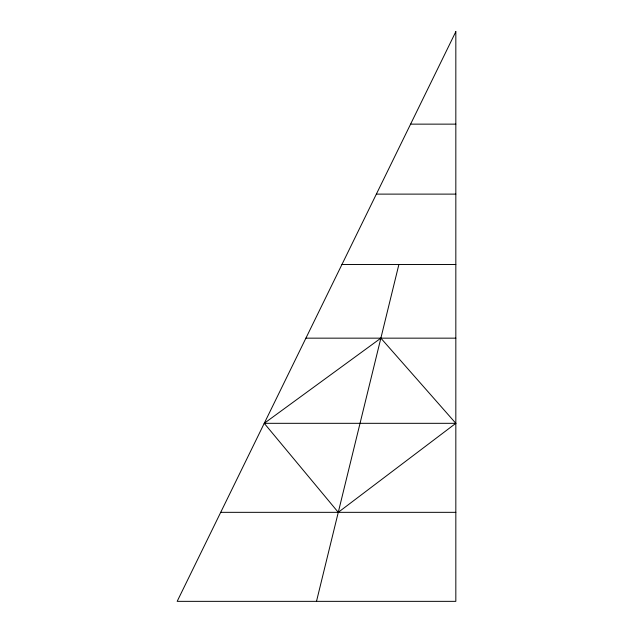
<?xml version="1.0" encoding="UTF-8"?>
<svg xmlns="http://www.w3.org/2000/svg" width="633" height="633" viewBox="0 0 633 633"><rect width="100%" height="100%" fill="white"/><g stroke="black" fill="none" stroke-linecap="round" stroke-linejoin="round"><path stroke-width="0.95" d="M316.5 601.35L398.885 264.491M455.831 423.319L338.267 512.334L264.254 423.319L380.868 338.157L455.831 423.319L264.254 423.319M410.595 124.139L455.831 124.139M376.366 194.117L455.831 194.117M341.939 264.491L455.831 264.491M305.905 338.157L455.831 338.157M220.711 512.334L455.831 512.334M455.831 31.65L177.169 601.35L455.831 601.35L455.831 31.65"/></g></svg>
